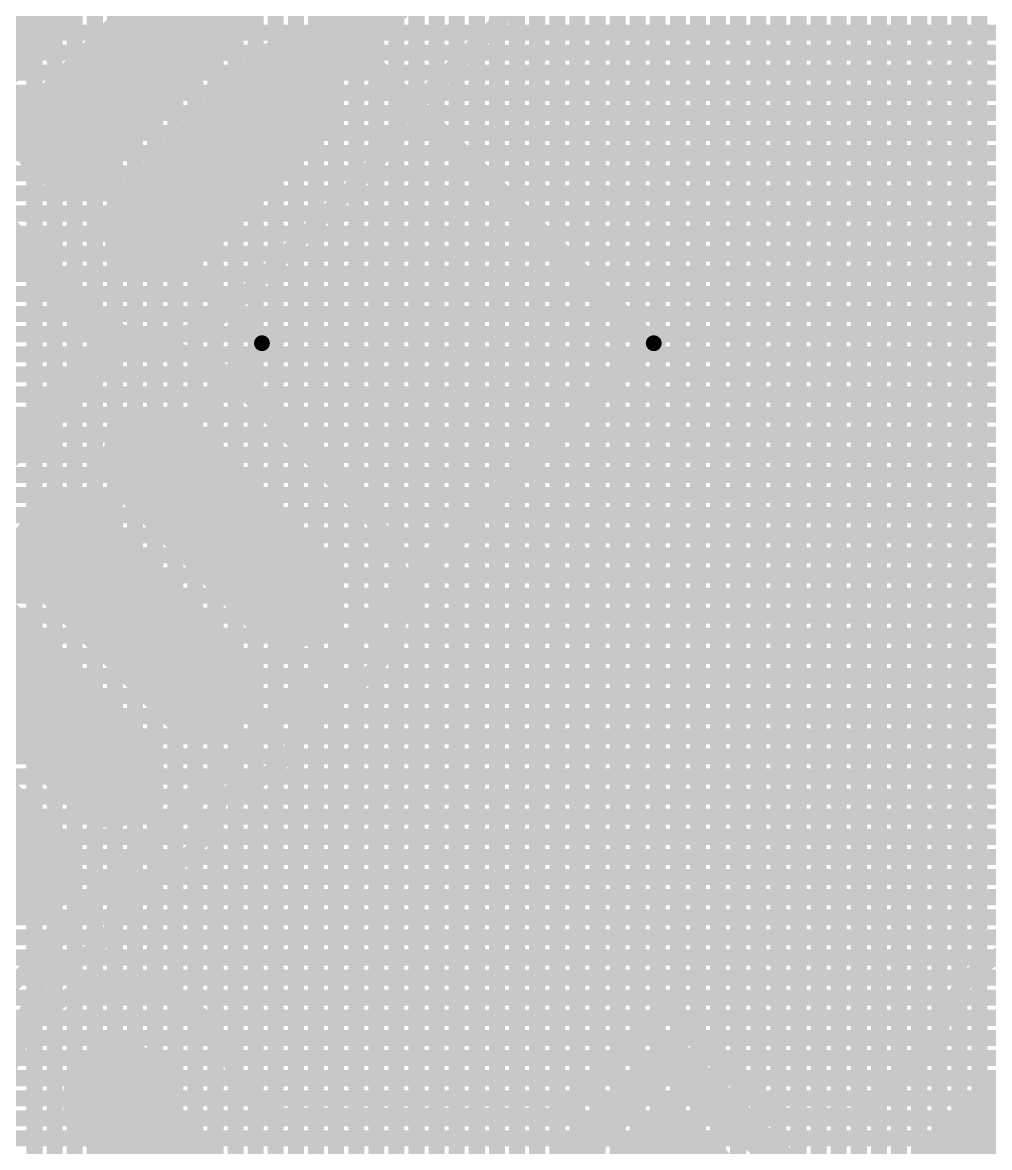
# Model space of a CAD drawing. Header units: millimetres. Extents: x 1.42 to 3.4, y 1.21 to 3.22.
# Drawn here: x 2.927 to 3.1675, y 1.8778 to 2.1575 of the extents above; entities that cross this region are included whole.
import ezdxf

# ---------------------------------------------------------------- set-up
doc = ezdxf.new("R2010")
doc.units = ezdxf.units.MM
doc.header["$MEASUREMENT"] = 0
for name, color, linetype in [('BottomLayer', 5, 'Continuous'), ('BottomSolder', 6, 'Continuous'), ('Mechanical13', 56, 'Continuous'), ('Mechanical15', 56, 'Continuous'), ('MultiLayer', 9, 'Continuous'), ('TopLayer', 1, 'Continuous'), ('TopOverlay', 2, 'Continuous'), ('TopPaste', 8, 'Continuous'), ('TopSolder', 216, 'Continuous'), ('ViaHoleLayer', 16, 'Continuous')]:
    doc.layers.add(name, color=color, linetype=linetype)

# ---------------------------------------------------------------- blocks, each defined once
blk = doc.blocks.new('C0603_17')
at = {"layer": 'TopLayer'}
for points in [[(-0.00992, -0.0175), (-0.00992, 0.0175), (-0.04992, -0.0175), (-0.04992, 0.0175)], [(0.04992, -0.0175), (0.04992, 0.0175), (0.00992, -0.0175), (0.00992, 0.0175)]]:
    blk.add_solid(points, dxfattribs=at)
at = {"layer": 'TopOverlay'}
for points, const_width in [([(-0.06, 0.02559), (0.06, 0.02559)], 0.00787), ([(-0.06, 0.02559), (-0.06, -0.02559)], 0.00787), ([(0.06, 0.02559), (0.06, -0.02559)], 0.00787), ([(-0.00394, 0.00984), (-0.00394, -0.01181)], 0.00591), ([(0.00394, 0.00984), (0.00394, -0.01181)], 0.00591), ([(-0.06, -0.02559), (0.06, -0.02559)], 0.00787)]:
    blk.add_lwpolyline(points, dxfattribs=dict(at, const_width=const_width))
for points, const_width in [([(-0.06197, 0.02559, 1), (-0.05803, 0.02559, 1)], 0.00394), ([(-0.06197, 0.02559, 1), (-0.05803, 0.02559, 1)], 0.00394), ([(0.05803, 0.02559, 1), (0.06197, 0.02559, 1)], 0.00394), ([(0.05803, 0.02559, 1), (0.06197, 0.02559, 1)], 0.00394), ([(-0.00541, 0.00984, 1), (-0.00246, 0.00984, 1)], 0.00295), ([(0.00246, 0.00984, 1), (0.00541, 0.00984, 1)], 0.00295), ([(-0.00541, -0.01181, 1), (-0.00246, -0.01181, 1)], 0.00295), ([(0.00246, -0.01181, 1), (0.00541, -0.01181, 1)], 0.00295), ([(-0.06197, -0.02559, 1), (-0.05803, -0.02559, 1)], 0.00394), ([(-0.06197, -0.02559, 1), (-0.05803, -0.02559, 1)], 0.00394), ([(0.05803, -0.02559, 1), (0.06197, -0.02559, 1)], 0.00394), ([(0.05803, -0.02559, 1), (0.06197, -0.02559, 1)], 0.00394)]:
    blk.add_lwpolyline(points, format="xyb", close=True, dxfattribs=dict(at, const_width=const_width))
at = {"layer": 'TopPaste'}
for points in [[(-0.00992, -0.0175), (-0.00992, 0.0175), (-0.04992, -0.0175), (-0.04992, 0.0175)], [(0.04992, -0.0175), (0.04992, 0.0175), (0.00992, -0.0175), (0.00992, 0.0175)]]:
    blk.add_solid(points, dxfattribs=at)
at = {"layer": 'TopSolder'}
for points in [[(-0.00742, -0.02), (-0.00742, 0.02), (-0.05242, -0.02), (-0.05242, 0.02)], [(0.05242, -0.02), (0.05242, 0.02), (0.00742, -0.02), (0.00742, 0.02)]]:
    blk.add_solid(points, dxfattribs=at)
blk = doc.blocks.new('44ML_N_21')
at = {"layer": 'Mechanical13', "const_width": 0.00394}
for points in [[(0.19685, 0.19685), (0.19685, -0.19685)], [(-0.19685, -0.19685), (0.19685, -0.19685)]]:
    blk.add_lwpolyline(points, dxfattribs=at)
at = {"layer": 'Mechanical13', "const_width": 0.00197}
blk.add_lwpolyline([(0.19587, -0.19685, 1), (0.19783, -0.19685, 1)], format="xyb", close=True, dxfattribs=at)
blk.add_lwpolyline([(0.19587, -0.19685, 1), (0.19783, -0.19685, 1)], format="xyb", close=True, dxfattribs=at)
at = {"layer": 'Mechanical15', "const_width": 0.00394}
for points in [[(0.26575, 0.26575), (0.26575, -0.26575)], [(-0.26575, -0.26575), (0.26575, -0.26575)]]:
    blk.add_lwpolyline(points, dxfattribs=at)
at = {"layer": 'Mechanical15', "const_width": 0.00197}
blk.add_lwpolyline([(0.26476, -0.26575, 1), (0.26673, -0.26575, 1)], format="xyb", close=True, dxfattribs=at)
blk.add_lwpolyline([(0.26476, -0.26575, 1), (0.26673, -0.26575, 1)], format="xyb", close=True, dxfattribs=at)
at = {"layer": 'TopLayer', "const_width": 0.02165}
for points in [[(0.19882, -0.09449), (0.24606, -0.09449)], [(0.19882, -0.12598), (0.24606, -0.12598)], [(0.19882, -0.15748), (0.24606, -0.15748)], [(0.06299, -0.19882), (0.06299, -0.24606)], [(0.09449, -0.19882), (0.09449, -0.24606)], [(0.12598, -0.19882), (0.12598, -0.24606)], [(0.15748, -0.19882), (0.15748, -0.24606)]]:
    blk.add_lwpolyline(points, dxfattribs=at)
at = {"layer": 'TopLayer', "const_width": 0.01083}
for points in [[(0.19341, -0.12598, 1), (0.20423, -0.12598, 1)], [(0.24065, -0.12598, 1), (0.25148, -0.12598, 1)], [(0.19341, -0.15748, 1), (0.20423, -0.15748, 1)], [(0.24065, -0.15748, 1), (0.25148, -0.15748, 1)], [(0.12057, -0.19882, 1), (0.1314, -0.19882, 1)], [(0.15207, -0.19882, 1), (0.16289, -0.19882, 1)], [(0.05758, -0.24606, 1), (0.06841, -0.24606, 1)], [(0.08907, -0.24606, 1), (0.0999, -0.24606, 1)], [(0.12057, -0.24606, 1), (0.1314, -0.24606, 1)], [(0.15207, -0.24606, 1), (0.16289, -0.24606, 1)]]:
    blk.add_lwpolyline(points, format="xyb", close=True, dxfattribs=at)
at = {"layer": 'TopOverlay', "const_width": 0.00787}
for points in [[(0.17126, 0.17126), (0.17126, -0.17126)], [(-0.17126, -0.17126), (0.17126, -0.17126)]]:
    blk.add_lwpolyline(points, dxfattribs=at)
at = {"layer": 'TopOverlay', "const_width": 0.00394}
blk.add_lwpolyline([(0.16929, -0.17126, 1), (0.17323, -0.17126, 1)], format="xyb", close=True, dxfattribs=at)
blk.add_lwpolyline([(0.16929, -0.17126, 1), (0.17323, -0.17126, 1)], format="xyb", close=True, dxfattribs=at)
at = {"layer": 'TopPaste', "const_width": 0.02165}
for points in [[(0.19882, -0.09449), (0.24606, -0.09449)], [(0.19882, -0.12598), (0.24606, -0.12598)], [(0.19882, -0.15748), (0.24606, -0.15748)], [(0.06299, -0.19882), (0.06299, -0.24606)], [(0.09449, -0.19882), (0.09449, -0.24606)], [(0.12598, -0.19882), (0.12598, -0.24606)], [(0.15748, -0.19882), (0.15748, -0.24606)]]:
    blk.add_lwpolyline(points, dxfattribs=at)
at = {"layer": 'TopPaste', "const_width": 0.01083}
for points in [[(0.19341, -0.12598, 1), (0.20423, -0.12598, 1)], [(0.24065, -0.12598, 1), (0.25148, -0.12598, 1)], [(0.19341, -0.15748, 1), (0.20423, -0.15748, 1)], [(0.24065, -0.15748, 1), (0.25148, -0.15748, 1)], [(0.12057, -0.19882, 1), (0.1314, -0.19882, 1)], [(0.15207, -0.19882, 1), (0.16289, -0.19882, 1)], [(0.05758, -0.24606, 1), (0.06841, -0.24606, 1)], [(0.08907, -0.24606, 1), (0.0999, -0.24606, 1)], [(0.12057, -0.24606, 1), (0.1314, -0.24606, 1)], [(0.15207, -0.24606, 1), (0.16289, -0.24606, 1)]]:
    blk.add_lwpolyline(points, format="xyb", close=True, dxfattribs=at)
at = {"layer": 'TopSolder', "const_width": 0.02665}
for points in [[(0.19882, -0.09449), (0.24606, -0.09449)], [(0.19882, -0.12598), (0.24606, -0.12598)], [(0.19882, -0.15748), (0.24606, -0.15748)], [(0.06299, -0.19882), (0.06299, -0.24606)], [(0.09449, -0.19882), (0.09449, -0.24606)], [(0.12598, -0.19882), (0.12598, -0.24606)], [(0.15748, -0.19882), (0.15748, -0.24606)]]:
    blk.add_lwpolyline(points, dxfattribs=at)
at = {"layer": 'TopSolder', "const_width": 0.01333}
for points in [[(0.19216, -0.09449, 1), (0.20548, -0.09449, 1)], [(0.19216, -0.12598, 1), (0.20548, -0.12598, 1)], [(0.2394, -0.12598, 1), (0.25273, -0.12598, 1)], [(0.19216, -0.15748, 1), (0.20548, -0.15748, 1)], [(0.2394, -0.15748, 1), (0.25273, -0.15748, 1)], [(0.08782, -0.19882, 1), (0.10115, -0.19882, 1)], [(0.11932, -0.19882, 1), (0.13265, -0.19882, 1)], [(0.15082, -0.19882, 1), (0.16414, -0.19882, 1)], [(0.05633, -0.24606, 1), (0.06966, -0.24606, 1)], [(0.08782, -0.24606, 1), (0.10115, -0.24606, 1)], [(0.11932, -0.24606, 1), (0.13265, -0.24606, 1)], [(0.15082, -0.24606, 1), (0.16414, -0.24606, 1)]]:
    blk.add_lwpolyline(points, format="xyb", close=True, dxfattribs=at)

msp = doc.modelspace()

# ---------------------------------------------------------------- linework, layer by layer
at = {"layer": 'BottomLayer', "const_width": 0.004}
for points in [[(3.05, 1.73), (3.05, 3.21)], [(3.055, 1.73), (3.055, 3.21)], [(3.06, 1.73), (3.06, 3.21)], [(3.065, 1.73), (3.065, 3.21)], [(3.07, 1.73), (3.07, 3.21)], [(3.075, 1.73), (3.075, 3.21)], [(3.08, 1.73), (3.08, 3.21)], [(3.085, 1.73), (3.085, 3.21)], [(3.09, 1.73), (3.09, 3.21)], [(3.095, 1.73), (3.095, 3.21)], [(3.1, 1.73), (3.1, 3.21)], [(3.105, 1.73), (3.105, 3.21)], [(3.11, 1.73), (3.11, 3.21)], [(3.115, 1.73), (3.115, 3.21)], [(3.12, 1.73), (3.12, 3.21)], [(3.125, 1.73), (3.125, 3.21)], [(3.13, 1.76863), (3.13, 3.21)], [(3.135, 1.78068), (3.135, 3.21)], [(3.14, 1.78769), (3.14, 3.21)], [(3.145, 1.79271), (3.145, 3.21)], [(3.15, 1.7965), (3.15, 3.21)], [(3.155, 1.79938), (3.155, 3.21)], [(3.16, 1.80153), (3.16, 3.21)], [(3.165, 1.80304), (3.165, 3.21)], [(2.93, 1.71111), (2.93, 2.54939)], [(2.935, 1.71611), (2.935, 2.54439)], [(2.94, 1.72111), (2.94, 2.53939)], [(2.945, 1.72575), (2.945, 2.53439)], [(3.045, 1.73), (3.045, 2.2523)], [(3.04, 1.73), (3.04, 2.246)], [(3.005, 1.73), (3.005, 2.24218)], [(3.035, 1.73), (3.035, 2.24218)], [(3.01, 1.73), (3.01, 2.23978)], [(3.03, 1.73), (3.03, 2.23978)], [(3.015, 1.73), (3.015, 2.23843)], [(3.02, 1.73), (3.02, 2.238)], [(3.025, 1.73), (3.025, 2.23843)], [(2.95, 1.72849), (2.95, 2.2243)], [(3, 1.73), (3, 2.2243)], [(2.955, 1.72979), (2.955, 2.218)], [(2.995, 1.73), (2.995, 2.218)], [(2.96, 1.73), (2.96, 2.21418)], [(2.99, 1.73), (2.99, 2.21418)], [(2.965, 1.73), (2.965, 2.21178)], [(2.985, 1.73), (2.985, 2.21178)], [(2.97, 1.73), (2.97, 2.21043)], [(2.975, 1.73), (2.975, 2.21)], [(2.98, 1.73), (2.98, 2.21043)], [(2.56061, 2.155), (3.384, 2.155)], [(2.55561, 2.15), (3.384, 2.15)], [(2.55061, 2.145), (3.384, 2.145)], [(2.54561, 2.14), (3.384, 2.14)], [(2.54061, 2.135), (3.384, 2.135)], [(2.53561, 2.13), (3.384, 2.13)], [(2.53061, 2.125), (3.384, 2.125)], [(2.52561, 2.12), (3.384, 2.12)], [(2.52061, 2.115), (3.384, 2.115)], [(2.51561, 2.11), (3.384, 2.11)], [(2.51061, 2.105), (3.384, 2.105)], [(2.50561, 2.1), (3.384, 2.1)], [(2.50061, 2.095), (3.384, 2.095)], [(2.49561, 2.09), (3.384, 2.09)], [(2.49061, 2.085), (3.384, 2.085)], [(2.48561, 2.08), (3.384, 2.08)], [(2.48061, 2.075), (3.384, 2.075)], [(2.47561, 2.07), (3.384, 2.07)], [(2.47061, 2.065), (3.384, 2.065)], [(2.46561, 2.06), (3.384, 2.06)], [(2.46061, 2.055), (3.384, 2.055)], [(2.45561, 2.05), (3.384, 2.05)], [(2.45061, 2.045), (3.384, 2.045)], [(2.44561, 2.04), (3.384, 2.04)], [(2.44061, 2.035), (3.384, 2.035)], [(2.43561, 2.03), (3.384, 2.03)], [(2.43061, 2.025), (3.384, 2.025)], [(2.42561, 2.02), (3.384, 2.02)], [(2.42061, 2.015), (3.384, 2.015)], [(2.41561, 2.01), (3.384, 2.01)], [(2.40991, 2.005), (3.384, 2.005)], [(2.31111, 2), (3.384, 2)], [(2.31611, 1.995), (3.384, 1.995)], [(2.32111, 1.99), (3.384, 1.99)], [(2.32611, 1.985), (3.384, 1.985)], [(2.33111, 1.98), (3.384, 1.98)], [(2.33611, 1.975), (3.384, 1.975)], [(2.40396, 1.97), (3.384, 1.97)], [(2.41305, 1.965), (3.384, 1.965)], [(2.41788, 1.96), (3.384, 1.96)], [(2.42092, 1.955), (3.384, 1.955)], [(2.42277, 1.95), (3.384, 1.95)], [(2.42465, 1.945), (3.384, 1.945)], [(2.42965, 1.94), (3.384, 1.94)], [(2.43465, 1.935), (3.384, 1.935)], [(2.43965, 1.93), (3.384, 1.93)], [(2.44465, 1.925), (3.384, 1.925)], [(2.44965, 1.92), (3.384, 1.92)], [(2.45465, 1.915), (3.384, 1.915)], [(2.45965, 1.91), (3.384, 1.91)], [(2.46465, 1.905), (3.384, 1.905)], [(2.46965, 1.9), (3.384, 1.9)], [(2.47465, 1.895), (3.384, 1.895)], [(2.47965, 1.89), (3.384, 1.89)], [(2.48465, 1.885), (3.384, 1.885)], [(2.53955, 1.88), (3.384, 1.88)]]:
    msp.add_lwpolyline(points, dxfattribs=at)
at = {"layer": 'BottomLayer', "const_width": 0.012}
msp.add_lwpolyline([(2.9455, 1.8895, 1), (2.9575, 1.8895, 1)], format="xyb", close=True, dxfattribs=at)
at = {"layer": 'BottomSolder', "const_width": 0.0145}
msp.add_lwpolyline([(2.94425, 1.8895, 1), (2.95875, 1.8895, 1)], format="xyb", close=True, dxfattribs=at)
at = {"layer": 'MultiLayer', "const_width": 0.012}
msp.add_lwpolyline([(2.9455, 1.8895, 1), (2.9575, 1.8895, 1)], format="xyb", close=True, dxfattribs=at)
at = {"layer": 'TopLayer'}
for points, const_width in [([(2.97681, 2.12368), (3.08064, 2.22751)], 0.015), ([(3.1, 1.89964), (3.1, 2.20301)], 0.004), ([(3.105, 1.89464), (3.105, 2.20301)], 0.004), ([(3.11, 1.88964), (3.11, 2.20301)], 0.004), ([(3.09, 1.90964), (3.09, 2.20006)], 0.004), ([(3.095, 1.90464), (3.095, 2.20231)], 0.004), ([(3.02017, 2.13239), (3.08699, 2.19921)], 0.004), ([(3.085, 1.90879), (3.085, 2.19722)], 0.004), ([(3.115, 1.88566), (3.115, 2.1983)], 0.004), ([(3.08, 1.90379), (3.08, 2.19222)], 0.004), ([(3.12, 1.88566), (3.12, 2.1933)], 0.004), ([(3.075, 1.89879), (3.075, 2.18722)], 0.004), ([(3.125, 1.88566), (3.125, 2.1883)], 0.004), ([(3.165, 1.92233), (3.165, 2.18625)], 0.004), ([(3.13, 1.88566), (3.13, 2.1833)], 0.004), ([(3.07, 1.89379), (3.07, 2.18222)], 0.004), ([(3.16, 1.91699), (3.16, 2.18125)], 0.004), ([(3.135, 1.88615), (3.135, 2.1783)], 0.004), ([(3.065, 1.88879), (3.065, 2.17722)], 0.004), ([(3.155, 1.90615), (3.155, 2.17625)], 0.004), ([(3.06, 1.88566), (3.06, 2.17222)], 0.004), ([(3.14, 1.89115), (3.14, 2.1733)], 0.004), ([(3.15, 1.90115), (3.15, 2.17125)], 0.004), ([(3.055, 1.88566), (3.055, 2.16722)], 0.004), ([(3.145, 1.89615), (3.145, 2.1683)], 0.004), ([(3.05, 1.88566), (3.05, 2.16222)], 0.004), ([(3.04278, 2.155), (3.39, 2.155)], 0.004), ([(3.045, 1.88566), (3.045, 2.15722)], 0.004), ([(3.04, 1.88566), (3.04, 2.15222)], 0.004), ([(3.03778, 2.15), (3.39, 2.15)], 0.004), ([(3.035, 1.88566), (3.035, 2.14722)], 0.004), ([(3.03278, 2.145), (3.39, 2.145)], 0.004), ([(3.03, 1.88566), (3.03, 2.14222)], 0.004), ([(3.02778, 2.14), (3.39, 2.14)], 0.004), ([(3.025, 1.88566), (3.025, 2.13722)], 0.004), ([(3.02278, 2.135), (3.39, 2.135)], 0.004), ([(3.01933, 2.13), (3.39, 2.13)], 0.004), ([(3.02, 2.02365), (3.02, 2.13184)], 0.004), ([(3.0167, 2.125), (3.39, 2.125)], 0.004), ([(3.015, 2.0328), (3.015, 2.1227)], 0.004), ([(2.97979, 2.0873), (3.01319, 2.12071)], 0.004), ([(3.01248, 2.12), (3.39, 2.12)], 0.004), ([(3.01, 2.03798), (3.01, 2.11752)], 0.004), ([(3.00748, 2.115), (3.39, 2.115)], 0.004), ([(3.005, 2.04298), (3.005, 2.11252)], 0.004), ([(3, 2.04798), (3, 2.10752)], 0.004), ([(3.00248, 2.11), (3.39, 2.11)], 0.004), ([(2.99748, 2.105), (3.39, 2.105)], 0.004), ([(2.93, 2.05295), (2.93, 2.10255)], 0.004), ([(2.995, 2.05298), (2.995, 2.10252)], 0.004), ([(2.48316, 2.1), (2.93317, 2.1)], 0.004), ([(2.99248, 2.1), (3.39, 2.1)], 0.004), ([(2.99, 2.05798), (2.99, 2.09752)], 0.004), ([(2.48134, 2.095), (2.93499, 2.095)], 0.004), ([(2.935, 2.06051), (2.935, 2.09499)], 0.004), ([(2.98748, 2.095), (3.39, 2.095)], 0.004), ([(2.985, 2.06298), (2.985, 2.09252)], 0.004), ([(2.47827, 2.09), (2.93806, 2.09)], 0.004), ([(2.94, 2.06775), (2.94, 2.08774)], 0.004), ([(2.98248, 2.09), (3.39, 2.09)], 0.004), ([(2.47329, 2.085), (2.94304, 2.085)], 0.004), ([(2.97718, 2.085), (3.39, 2.085)], 0.004), ([(2.98, 2.06798), (2.98, 2.08752)], 0.004), ([(2.945, 2.07188), (2.945, 2.08361)], 0.004), ([(2.975, 2.07202), (2.975, 2.08347)], 0.004), ([(2.46305, 2.08), (2.95329, 2.08)], 0.004), ([(2.95, 2.07444), (2.95, 2.08105)], 0.004), ([(2.955, 2.07587), (2.955, 2.07962)], 0.004), ([(2.965, 2.07591), (2.965, 2.07958)], 0.004), ([(2.96693, 2.08), (3.39, 2.08)], 0.004), ([(2.97, 2.07453), (2.97, 2.08097)], 0.004), ([(2.46477, 2.075), (2.95157, 2.075)], 0.004), ([(2.96865, 2.075), (3.39, 2.075)], 0.004), ([(2.47391, 2.07), (2.94242, 2.07)], 0.004), ([(2.9778, 2.07), (3.39, 2.07)], 0.004), ([(2.97979, 2.06819), (3.01319, 2.03479)], 0.004), ([(2.47865, 2.065), (2.93769, 2.065)], 0.004), ([(2.98298, 2.065), (3.39, 2.065)], 0.004), ([(2.48157, 2.06), (2.93476, 2.06)], 0.004), ([(2.98798, 2.06), (3.39, 2.06)], 0.004), ([(2.48329, 2.055), (2.93305, 2.055)], 0.004), ([(2.99298, 2.055), (3.39, 2.055)], 0.004), ([(2.99798, 2.05), (3.39, 2.05)], 0.004), ([(3.00298, 2.045), (3.39, 2.045)], 0.004), ([(3.00798, 2.04), (3.39, 2.04)], 0.004), ([(3.01298, 2.035), (3.39, 2.035)], 0.004), ([(3.01702, 2.03), (3.39, 2.03)], 0.004), ([(3.01953, 2.025), (3.39, 2.025)], 0.004), ([(3.02091, 2.02), (3.39, 2.02)], 0.004), ([(3.02134, 2.015), (3.39, 2.015)], 0.004), ([(3.02087, 2.01), (3.39, 2.01)], 0.004), ([(3.01944, 2.005), (3.39, 2.005)], 0.004), ([(3.02, 1.88566), (3.02, 2.00657)], 0.004), ([(3.01688, 2), (3.39, 2)], 0.004), ([(3.015, 1.88566), (3.015, 1.99742)], 0.004), ([(3.01, 1.88566), (3.01, 1.99269)], 0.004), ([(3.01275, 1.995), (3.39, 1.995)], 0.004), ([(3.00551, 1.99), (3.39, 1.99)], 0.004), ([(3, 1.88566), (3, 1.98805)], 0.004), ([(3.005, 1.88566), (3.005, 1.98976)], 0.004), ([(2.99795, 1.985), (3.39, 1.985)], 0.004), ([(2.99593, 1.98), (3.39, 1.98)], 0.004), ([(2.995, 1.88566), (2.995, 1.97835)], 0.004), ([(2.9926, 1.975), (3.39, 1.975)], 0.004), ([(2.99, 1.88566), (2.99, 1.97228)], 0.004), ([(2.985, 1.89065), (2.985, 1.96865)], 0.004), ([(2.98714, 1.97), (3.39, 1.97)], 0.004), ([(2.97624, 1.965), (3.39, 1.965)], 0.004), ([(2.98, 1.89565), (2.98, 1.96643)], 0.004), ([(2.97472, 1.96), (3.39, 1.96)], 0.004), ([(2.975, 1.90649), (2.975, 1.96072)], 0.004), ([(2.97204, 1.955), (3.39, 1.955)], 0.004), ([(2.97, 1.91183), (2.97, 1.95234)], 0.004), ([(2.96772, 1.95), (3.39, 1.95)], 0.004), ([(2.965, 1.91517), (2.965, 1.94782)], 0.004), ([(2.955, 1.91829), (2.955, 1.9434)], 0.004), ([(2.95996, 1.945), (3.39, 1.945)], 0.004), ([(2.96, 1.91723), (2.96, 1.94502)], 0.004), ([(2.95326, 1.94), (3.39, 1.94)], 0.004), ([(2.95115, 1.935), (3.39, 1.935)], 0.004), ([(2.95, 1.91846), (2.95, 1.93308)], 0.004), ([(2.94767, 1.93), (3.39, 1.93)], 0.004), ([(2.945, 1.91776), (2.945, 1.92733)], 0.004), ([(2.94, 1.91612), (2.94, 1.92385)], 0.004), ([(2.94192, 1.925), (3.1688, 1.925)], 0.004), ([(2.9316, 1.92), (3.1625, 1.92)], 0.004), ([(2.935, 1.91335), (2.935, 1.92174)], 0.004), ([(2.92998, 1.915), (2.93769, 1.915)], 0.004), ([(2.93, 1.90896), (2.93, 1.91504)], 0.004), ([(2.96531, 1.915), (3.15868, 1.915)], 0.004), ([(3.06187, 1.88566), (3.08793, 1.91172)], 0.004), ([(3.08793, 1.91172), (3.11398, 1.88566)], 0.004), ([(2.92718, 1.91), (2.93099, 1.91)], 0.004), ([(2.97201, 1.91), (3.08621, 1.91)], 0.004), ([(3.08621, 1.91), (3.08964, 1.91)], 0.004), ([(3.08964, 1.91), (3.15628, 1.91)], 0.004), ([(3.13451, 1.88566), (3.1552, 1.90635)], 0.004), ([(2.92266, 1.905), (2.92699, 1.905)], 0.004), ([(2.97601, 1.905), (3.08121, 1.905)], 0.004), ([(3.08121, 1.905), (3.09464, 1.905)], 0.004), ([(3.09464, 1.905), (3.15385, 1.905)], 0.004), ([(3.14466, 1.86116), (3.1835, 1.9)], 0.015), ([(2.97853, 1.9), (3.07621, 1.9)], 0.004), ([(3.09964, 1.9), (3.14885, 1.9)], 0.004), ([(2.9515, 1.8895), (2.97984, 1.86116)], 0.015), ([(2.9798, 1.89585), (2.98999, 1.88566)], 0.004), ([(2.98065, 1.895), (3.07121, 1.895)], 0.004), ([(3.10464, 1.895), (3.14385, 1.895)], 0.004), ([(2.98565, 1.89), (3.06621, 1.89)], 0.004), ([(3.10964, 1.89), (3.13885, 1.89)], 0.004), ([(2.98999, 1.88566), (3.06187, 1.88566)], 0.004), ([(3.11398, 1.88566), (3.13451, 1.88566)], 0.004)]:
    msp.add_lwpolyline(points, dxfattribs=dict(at, const_width=const_width))
for points, const_width in [([(3.04178, 2.155, 1), (3.04378, 2.155, 1)], 0.002), ([(3.044, 2.15722, 1), (3.046, 2.15722, 1)], 0.002), ([(3.039, 2.15222, 1), (3.041, 2.15222, 1)], 0.002), ([(3.03678, 2.15, 1), (3.03878, 2.15, 1)], 0.002), ([(3.034, 2.14722, 1), (3.036, 2.14722, 1)], 0.002), ([(3.03178, 2.145, 1), (3.03378, 2.145, 1)], 0.002), ([(3.029, 2.14222, 1), (3.031, 2.14222, 1)], 0.002), ([(3.02678, 2.14, 1), (3.02878, 2.14, 1)], 0.002), ([(3.024, 2.13722, 1), (3.026, 2.13722, 1)], 0.002), ([(3.02178, 2.135, 1), (3.02378, 2.135, 1)], 0.002), ([(3.01833, 2.13, 1), (3.02033, 2.13, 1)], 0.002), ([(3.019, 2.13184, 1), (3.021, 2.13184, 1)], 0.002), ([(3.01917, 2.13239, 1), (3.02117, 2.13239, 1)], 0.002), ([(3.01917, 2.13239, 1), (3.02117, 2.13239, 1)], 0.002), ([(2.97306, 2.12368, 1), (2.98056, 2.12368, 1)], 0.0075), ([(3.0157, 2.125, 1), (3.0177, 2.125, 1)], 0.002), ([(3.014, 2.1227, 1), (3.016, 2.1227, 1)], 0.002), ([(3.01148, 2.12, 1), (3.01348, 2.12, 1)], 0.002), ([(3.01219, 2.12071, 1), (3.01419, 2.12071, 1)], 0.002), ([(3.01219, 2.12071, 1), (3.01419, 2.12071, 1)], 0.002), ([(3.009, 2.11752, 1), (3.011, 2.11752, 1)], 0.002), ([(3.00648, 2.115, 1), (3.00848, 2.115, 1)], 0.002), ([(3.004, 2.11252, 1), (3.006, 2.11252, 1)], 0.002), ([(2.999, 2.10752, 1), (3.001, 2.10752, 1)], 0.002), ([(3.00148, 2.11, 1), (3.00348, 2.11, 1)], 0.002), ([(2.99648, 2.105, 1), (2.99848, 2.105, 1)], 0.002), ([(2.929, 2.10255, 1), (2.931, 2.10255, 1)], 0.002), ([(2.93175, 2.10189, 1), (2.93375, 2.10189, 1)], 0.002), ([(2.93175, 2.10189, 1), (2.93375, 2.10189, 1)], 0.002), ([(2.994, 2.10252, 1), (2.996, 2.10252, 1)], 0.002), ([(2.93217, 2.1, 1), (2.93417, 2.1, 1)], 0.002), ([(2.99148, 2.1, 1), (2.99348, 2.1, 1)], 0.002), ([(2.989, 2.09752, 1), (2.991, 2.09752, 1)], 0.002), ([(2.93399, 2.095, 1), (2.93599, 2.095, 1)], 0.002), ([(2.934, 2.09499, 1), (2.936, 2.09499, 1)], 0.002), ([(2.98648, 2.095, 1), (2.98848, 2.095, 1)], 0.002), ([(2.984, 2.09252, 1), (2.986, 2.09252, 1)], 0.002), ([(2.93706, 2.09, 1), (2.93906, 2.09, 1)], 0.002), ([(2.939, 2.08774, 1), (2.941, 2.08774, 1)], 0.002), ([(2.98148, 2.09, 1), (2.98348, 2.09, 1)], 0.002), ([(2.94204, 2.085, 1), (2.94404, 2.085, 1)], 0.002), ([(2.97618, 2.085, 1), (2.97818, 2.085, 1)], 0.002), ([(2.97879, 2.0873, 1), (2.98079, 2.0873, 1)], 0.002), ([(2.97879, 2.0873, 1), (2.98079, 2.0873, 1)], 0.002), ([(2.979, 2.08752, 1), (2.981, 2.08752, 1)], 0.002), ([(2.944, 2.08361, 1), (2.946, 2.08361, 1)], 0.002), ([(2.974, 2.08347, 1), (2.976, 2.08347, 1)], 0.002), ([(2.949, 2.08105, 1), (2.951, 2.08105, 1)], 0.002), ([(2.95229, 2.08, 1), (2.95429, 2.08, 1)], 0.002), ([(2.954, 2.07962, 1), (2.956, 2.07962, 1)], 0.002), ([(2.964, 2.07958, 1), (2.966, 2.07958, 1)], 0.002), ([(2.96593, 2.08, 1), (2.96793, 2.08, 1)], 0.002), ([(2.969, 2.08097, 1), (2.971, 2.08097, 1)], 0.002), ([(2.949, 2.07444, 1), (2.951, 2.07444, 1)], 0.002), ([(2.95057, 2.075, 1), (2.95257, 2.075, 1)], 0.002), ([(2.954, 2.07587, 1), (2.956, 2.07587, 1)], 0.002), ([(2.964, 2.07591, 1), (2.966, 2.07591, 1)], 0.002), ([(2.96765, 2.075, 1), (2.96965, 2.075, 1)], 0.002), ([(2.969, 2.07453, 1), (2.971, 2.07453, 1)], 0.002), ([(2.944, 2.07188, 1), (2.946, 2.07188, 1)], 0.002), ([(2.974, 2.07202, 1), (2.976, 2.07202, 1)], 0.002), ([(2.94142, 2.07, 1), (2.94342, 2.07, 1)], 0.002), ([(2.9768, 2.07, 1), (2.9788, 2.07, 1)], 0.002), ([(2.97879, 2.06819, 1), (2.98079, 2.06819, 1)], 0.002), ([(2.97879, 2.06819, 1), (2.98079, 2.06819, 1)], 0.002), ([(2.939, 2.06775, 1), (2.941, 2.06775, 1)], 0.002), ([(2.979, 2.06798, 1), (2.981, 2.06798, 1)], 0.002), ([(2.93669, 2.065, 1), (2.93869, 2.065, 1)], 0.002), ([(2.98198, 2.065, 1), (2.98398, 2.065, 1)], 0.002), ([(2.984, 2.06298, 1), (2.986, 2.06298, 1)], 0.002), ([(2.93376, 2.06, 1), (2.93576, 2.06, 1)], 0.002), ([(2.934, 2.06051, 1), (2.936, 2.06051, 1)], 0.002), ([(2.98698, 2.06, 1), (2.98898, 2.06, 1)], 0.002), ([(2.989, 2.05798, 1), (2.991, 2.05798, 1)], 0.002), ([(2.93205, 2.055, 1), (2.93405, 2.055, 1)], 0.002), ([(2.99198, 2.055, 1), (2.99398, 2.055, 1)], 0.002), ([(2.929, 2.05295, 1), (2.931, 2.05295, 1)], 0.002), ([(2.93175, 2.0536, 1), (2.93375, 2.0536, 1)], 0.002), ([(2.93175, 2.0536, 1), (2.93375, 2.0536, 1)], 0.002), ([(2.994, 2.05298, 1), (2.996, 2.05298, 1)], 0.002), ([(2.99698, 2.05, 1), (2.99898, 2.05, 1)], 0.002), ([(2.999, 2.04798, 1), (3.001, 2.04798, 1)], 0.002), ([(3.00198, 2.045, 1), (3.00398, 2.045, 1)], 0.002), ([(3.004, 2.04298, 1), (3.006, 2.04298, 1)], 0.002), ([(3.00698, 2.04, 1), (3.00898, 2.04, 1)], 0.002), ([(3.009, 2.03798, 1), (3.011, 2.03798, 1)], 0.002), ([(3.01198, 2.035, 1), (3.01398, 2.035, 1)], 0.002), ([(3.01219, 2.03479, 1), (3.01419, 2.03479, 1)], 0.002), ([(3.01219, 2.03479, 1), (3.01419, 2.03479, 1)], 0.002), ([(3.014, 2.0328, 1), (3.016, 2.0328, 1)], 0.002), ([(3.01602, 2.03, 1), (3.01802, 2.03, 1)], 0.002), ([(3.01853, 2.025, 1), (3.02053, 2.025, 1)], 0.002), ([(3.019, 2.02365, 1), (3.021, 2.02365, 1)], 0.002), ([(3.01991, 2.02, 1), (3.02191, 2.02, 1)], 0.002), ([(3.02034, 2.01511, 1), (3.02234, 2.01511, 1)], 0.002), ([(3.02034, 2.01511, 1), (3.02234, 2.01511, 1)], 0.002), ([(3.02034, 2.015, 1), (3.02234, 2.015, 1)], 0.002), ([(3.01987, 2.01, 1), (3.02187, 2.01, 1)], 0.002), ([(3.01844, 2.005, 1), (3.02044, 2.005, 1)], 0.002), ([(3.019, 2.00657, 1), (3.021, 2.00657, 1)], 0.002), ([(3.01588, 2, 1), (3.01788, 2, 1)], 0.002), ([(3.014, 1.99742, 1), (3.016, 1.99742, 1)], 0.002), ([(3.009, 1.99269, 1), (3.011, 1.99269, 1)], 0.002), ([(3.01175, 1.995, 1), (3.01375, 1.995, 1)], 0.002), ([(3.00451, 1.99, 1), (3.00651, 1.99, 1)], 0.002), ([(2.9976, 1.98775, 1), (2.9996, 1.98775, 1)], 0.002), ([(2.9976, 1.98775, 1), (2.9996, 1.98775, 1)], 0.002), ([(2.999, 1.98805, 1), (3.001, 1.98805, 1)], 0.002), ([(3.004, 1.98976, 1), (3.006, 1.98976, 1)], 0.002), ([(2.99695, 1.985, 1), (2.99895, 1.985, 1)], 0.002), ([(2.99493, 1.98, 1), (2.99693, 1.98, 1)], 0.002), ([(2.994, 1.97835, 1), (2.996, 1.97835, 1)], 0.002), ([(2.9916, 1.975, 1), (2.9936, 1.975, 1)], 0.002), ([(2.989, 1.97228, 1), (2.991, 1.97228, 1)], 0.002), ([(2.984, 1.96865, 1), (2.986, 1.96865, 1)], 0.002), ([(2.98614, 1.97, 1), (2.98814, 1.97, 1)], 0.002), ([(2.97524, 1.965, 1), (2.97724, 1.965, 1)], 0.002), ([(2.97533, 1.96548, 1), (2.97733, 1.96548, 1)], 0.002), ([(2.97533, 1.96548, 1), (2.97733, 1.96548, 1)], 0.002), ([(2.979, 1.96643, 1), (2.981, 1.96643, 1)], 0.002), ([(2.97372, 1.96, 1), (2.97572, 1.96, 1)], 0.002), ([(2.974, 1.96072, 1), (2.976, 1.96072, 1)], 0.002), ([(2.97104, 1.955, 1), (2.97304, 1.955, 1)], 0.002), ([(2.969, 1.95234, 1), (2.971, 1.95234, 1)], 0.002), ([(2.96672, 1.95, 1), (2.96872, 1.95, 1)], 0.002), ([(2.964, 1.94782, 1), (2.966, 1.94782, 1)], 0.002), ([(2.95306, 1.94321, 1), (2.95506, 1.94321, 1)], 0.002), ([(2.95306, 1.94321, 1), (2.95506, 1.94321, 1)], 0.002), ([(2.954, 1.9434, 1), (2.956, 1.9434, 1)], 0.002), ([(2.95896, 1.945, 1), (2.96096, 1.945, 1)], 0.002), ([(2.959, 1.94502, 1), (2.961, 1.94502, 1)], 0.002), ([(2.95226, 1.94, 1), (2.95426, 1.94, 1)], 0.002), ([(2.95015, 1.935, 1), (2.95215, 1.935, 1)], 0.002), ([(2.949, 1.93308, 1), (2.951, 1.93308, 1)], 0.002), ([(2.94667, 1.93, 1), (2.94867, 1.93, 1)], 0.002), ([(2.944, 1.92733, 1), (2.946, 1.92733, 1)], 0.002), ([(2.939, 1.92385, 1), (2.941, 1.92385, 1)], 0.002), ([(2.94092, 1.925, 1), (2.94292, 1.925, 1)], 0.002), ([(3.1678, 1.925, 1), (3.1698, 1.925, 1)], 0.002), ([(2.9306, 1.92, 1), (2.9326, 1.92, 1)], 0.002), ([(2.93079, 1.92094, 1), (2.93279, 1.92094, 1)], 0.002), ([(2.93079, 1.92094, 1), (2.93279, 1.92094, 1)], 0.002), ([(2.934, 1.92174, 1), (2.936, 1.92174, 1)], 0.002), ([(3.1615, 1.92, 1), (3.1635, 1.92, 1)], 0.002), ([(3.164, 1.92233, 1), (3.166, 1.92233, 1)], 0.002), ([(2.944, 1.91776, 1), (2.946, 1.91776, 1)], 0.002), ([(2.949, 1.91846, 1), (2.951, 1.91846, 1)], 0.002), ([(2.954, 1.91829, 1), (2.956, 1.91829, 1)], 0.002), ([(2.959, 1.91723, 1), (2.961, 1.91723, 1)], 0.002), ([(2.92898, 1.915, 1), (2.93098, 1.915, 1)], 0.002), ([(2.929, 1.91504, 1), (2.931, 1.91504, 1)], 0.002), ([(2.93669, 1.915, 1), (2.93869, 1.915, 1)], 0.002), ([(2.939, 1.91612, 1), (2.941, 1.91612, 1)], 0.002), ([(2.964, 1.91517, 1), (2.966, 1.91517, 1)], 0.002), ([(2.96431, 1.915, 1), (2.96631, 1.915, 1)], 0.002), ([(3.15768, 1.915, 1), (3.15968, 1.915, 1)], 0.002), ([(3.159, 1.91699, 1), (3.161, 1.91699, 1)], 0.002), ([(2.934, 1.91335, 1), (2.936, 1.91335, 1)], 0.002), ([(2.969, 1.91183, 1), (2.971, 1.91183, 1)], 0.002), ([(3.08693, 1.91172, 1), (3.08893, 1.91172, 1)], 0.002), ([(3.08693, 1.91172, 1), (3.08893, 1.91172, 1)], 0.002), ([(2.92618, 1.91, 1), (2.92818, 1.91, 1)], 0.002), ([(2.929, 1.90896, 1), (2.931, 1.90896, 1)], 0.002), ([(2.92999, 1.91, 1), (2.93199, 1.91, 1)], 0.002), ([(2.97101, 1.91, 1), (2.97301, 1.91, 1)], 0.002), ([(3.084, 1.90879, 1), (3.086, 1.90879, 1)], 0.002), ([(3.08521, 1.91, 1), (3.08721, 1.91, 1)], 0.002), ([(3.08521, 1.91, 1), (3.08721, 1.91, 1)], 0.002), ([(3.08864, 1.91, 1), (3.09064, 1.91, 1)], 0.002), ([(3.08864, 1.91, 1), (3.09064, 1.91, 1)], 0.002), ([(3.089, 1.90964, 1), (3.091, 1.90964, 1)], 0.002), ([(3.15528, 1.91, 1), (3.15728, 1.91, 1)], 0.002), ([(2.974, 1.90649, 1), (2.976, 1.90649, 1)], 0.002), ([(3.154, 1.90615, 1), (3.156, 1.90615, 1)], 0.002), ([(3.1542, 1.90635, 1), (3.1562, 1.90635, 1)], 0.002), ([(3.1542, 1.90635, 1), (3.1562, 1.90635, 1)], 0.002), ([(2.92599, 1.905, 1), (2.92799, 1.905, 1)], 0.002), ([(2.97501, 1.905, 1), (2.97701, 1.905, 1)], 0.002), ([(3.079, 1.90379, 1), (3.081, 1.90379, 1)], 0.002), ([(3.08021, 1.905, 1), (3.08221, 1.905, 1)], 0.002), ([(3.08021, 1.905, 1), (3.08221, 1.905, 1)], 0.002), ([(3.09364, 1.905, 1), (3.09564, 1.905, 1)], 0.002), ([(3.09364, 1.905, 1), (3.09564, 1.905, 1)], 0.002), ([(3.094, 1.90464, 1), (3.096, 1.90464, 1)], 0.002), ([(3.15285, 1.905, 1), (3.15485, 1.905, 1)], 0.002), ([(3.149, 1.90115, 1), (3.151, 1.90115, 1)], 0.002), ([(2.9455, 1.8895, 1), (2.9575, 1.8895, 1)], 0.012), ([(2.97753, 1.9, 1), (2.97953, 1.9, 1)], 0.002), ([(3.074, 1.89879, 1), (3.076, 1.89879, 1)], 0.002), ([(3.07521, 1.9, 1), (3.07721, 1.9, 1)], 0.002), ([(3.09864, 1.9, 1), (3.10064, 1.9, 1)], 0.002), ([(3.099, 1.89964, 1), (3.101, 1.89964, 1)], 0.002), ([(3.14785, 1.9, 1), (3.14985, 1.9, 1)], 0.002), ([(2.94775, 1.8895, 1), (2.95525, 1.8895, 1)], 0.0075), ([(2.9788, 1.89585, 1), (2.9808, 1.89585, 1)], 0.002), ([(2.9788, 1.89585, 1), (2.9808, 1.89585, 1)], 0.002), ([(2.979, 1.89565, 1), (2.981, 1.89565, 1)], 0.002), ([(2.97965, 1.895, 1), (2.98165, 1.895, 1)], 0.002), ([(3.07021, 1.895, 1), (3.07221, 1.895, 1)], 0.002), ([(3.10364, 1.895, 1), (3.10564, 1.895, 1)], 0.002), ([(3.14285, 1.895, 1), (3.14485, 1.895, 1)], 0.002), ([(3.144, 1.89615, 1), (3.146, 1.89615, 1)], 0.002), ([(3.069, 1.89379, 1), (3.071, 1.89379, 1)], 0.002), ([(3.104, 1.89464, 1), (3.106, 1.89464, 1)], 0.002), ([(2.984, 1.89065, 1), (2.986, 1.89065, 1)], 0.002), ([(2.98465, 1.89, 1), (2.98665, 1.89, 1)], 0.002), ([(3.06521, 1.89, 1), (3.06721, 1.89, 1)], 0.002), ([(3.10864, 1.89, 1), (3.11064, 1.89, 1)], 0.002), ([(3.109, 1.88964, 1), (3.111, 1.88964, 1)], 0.002), ([(3.13785, 1.89, 1), (3.13985, 1.89, 1)], 0.002), ([(3.139, 1.89115, 1), (3.141, 1.89115, 1)], 0.002), ([(3.064, 1.88879, 1), (3.066, 1.88879, 1)], 0.002), ([(2.98899, 1.88566, 1), (2.99099, 1.88566, 1)], 0.002), ([(2.98899, 1.88566, 1), (2.99099, 1.88566, 1)], 0.002), ([(2.989, 1.88566, 1), (2.991, 1.88566, 1)], 0.002), ([(2.994, 1.88566, 1), (2.996, 1.88566, 1)], 0.002), ([(2.999, 1.88566, 1), (3.001, 1.88566, 1)], 0.002), ([(3.004, 1.88566, 1), (3.006, 1.88566, 1)], 0.002), ([(3.009, 1.88566, 1), (3.011, 1.88566, 1)], 0.002), ([(3.014, 1.88566, 1), (3.016, 1.88566, 1)], 0.002), ([(3.019, 1.88566, 1), (3.021, 1.88566, 1)], 0.002), ([(3.024, 1.88566, 1), (3.026, 1.88566, 1)], 0.002), ([(3.029, 1.88566, 1), (3.031, 1.88566, 1)], 0.002), ([(3.034, 1.88566, 1), (3.036, 1.88566, 1)], 0.002), ([(3.039, 1.88566, 1), (3.041, 1.88566, 1)], 0.002), ([(3.044, 1.88566, 1), (3.046, 1.88566, 1)], 0.002), ([(3.049, 1.88566, 1), (3.051, 1.88566, 1)], 0.002), ([(3.054, 1.88566, 1), (3.056, 1.88566, 1)], 0.002), ([(3.059, 1.88566, 1), (3.061, 1.88566, 1)], 0.002), ([(3.06087, 1.88566, 1), (3.06287, 1.88566, 1)], 0.002), ([(3.06087, 1.88566, 1), (3.06287, 1.88566, 1)], 0.002), ([(3.11298, 1.88566, 1), (3.11498, 1.88566, 1)], 0.002), ([(3.11298, 1.88566, 1), (3.11498, 1.88566, 1)], 0.002), ([(3.114, 1.88566, 1), (3.116, 1.88566, 1)], 0.002), ([(3.119, 1.88566, 1), (3.121, 1.88566, 1)], 0.002), ([(3.124, 1.88566, 1), (3.126, 1.88566, 1)], 0.002), ([(3.129, 1.88566, 1), (3.131, 1.88566, 1)], 0.002), ([(3.13351, 1.88566, 1), (3.13551, 1.88566, 1)], 0.002), ([(3.13351, 1.88566, 1), (3.13551, 1.88566, 1)], 0.002), ([(3.134, 1.88615, 1), (3.136, 1.88615, 1)], 0.002)]:
    msp.add_lwpolyline(points, format="xyb", close=True, dxfattribs=dict(at, const_width=const_width))
at = {"layer": 'TopLayer', "const_width": 0.004}
for points in [[(3.02017, 2.13239, -0.124131), (3.01319, 2.12071)], [(2.93275, 2.10189, -0.310191), (2.91048, 2.12416)], [(2.97979, 2.0873, -0.603636), (2.93275, 2.10189)], [(2.93275, 2.0536, -0.603636), (2.97979, 2.06819)], [(2.91048, 2.03133, -0.310191), (2.93275, 2.0536)], [(3.01319, 2.03479, -0.198912), (3.02134, 2.01511)], [(3.02134, 2.01511, -0.361338), (2.9986, 1.98775)], [(2.9986, 1.98775, -0.310191), (2.97633, 1.96548)], [(2.97633, 1.96548, -0.31019), (2.95406, 1.94321)], [(2.95406, 1.94321, -0.310192), (2.93179, 1.92094)], [(3.1552, 1.90635, -0.518867), (3.19902, 1.9245)], [(2.93179, 1.92094, -0.263316), (2.91416, 1.89995)], [(2.92257, 1.89154, -0.864026), (2.9798, 1.89585)]]:
    msp.add_lwpolyline(points, format="xyb", dxfattribs=at)
at = {"layer": 'TopSolder', "const_width": 0.0145}
msp.add_lwpolyline([(2.94425, 1.8895, 1), (2.95875, 1.8895, 1)], format="xyb", close=True, dxfattribs=at)
at = {"layer": 'ViaHoleLayer', "const_width": 0.006}
msp.add_lwpolyline([(2.9485, 1.8895, 1), (2.9545, 1.8895, 1)], format="xyb", close=True, dxfattribs=at)

# ---------------------------------------------------------------- block references
at = {"rotation": 45}
for name, p in [('44ML_N_21', (2.70817, 2.07775)), ('C0603_17', (3.065, 1.84))]:
    msp.add_blockref(name, p, dxfattribs=at)

doc.saveas('drawing.dxf')
